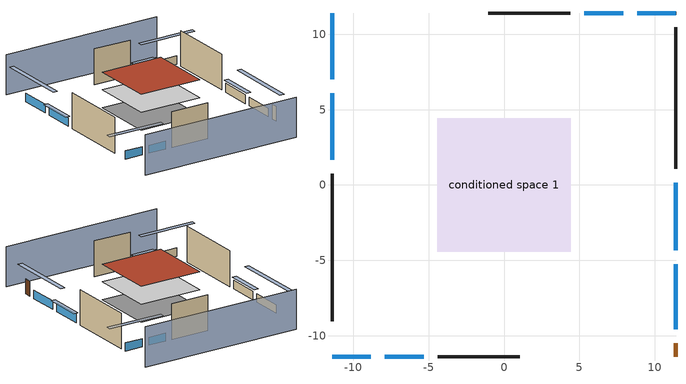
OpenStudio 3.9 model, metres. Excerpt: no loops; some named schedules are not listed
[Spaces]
conditioned space 1
 floor outside (Floor1 construction): -4.44,-4.44 -4.44,4.44 4.44,4.44 4.44,-4.44 z0.61
 floor adiabatic (AdiabaticFloorConstruction): -4.44,-4.44 -4.44,4.44 4.44,4.44 4.44,-4.44 z3.05
 wall outside (Wall1 construction): -11.41,0.75 -11.41,-9.02 z0.61:5.49
 wall outside (Wall2 construction): 4.39,11.41 -1.03,11.41 z0.61:5.49
 wall outside (Wall3 construction): 11.41,1.09 11.41,10.48 z0.61:5.49
 wall outside (Wall4 construction): -4.39,-11.41 1.03,-11.41 z0.61:5.49
 wall outside (AdiabaticWallConstruction): -11.41,11.41 -11.41,7.01 / -11.41,6.08 -11.41,1.68 z0.61:1.8; 11.41,11.41 8.83,11.41 / 7.9,11.41 5.32,11.41 / -11.41,-11.41 -8.83,-11.41 / -7.9,-11.41 -5.32,-11.41 z0.61:1.74; 11.41,-9.57 11.41,-5.26 z0.61:1.77; 11.41,-4.33 11.41,0.16 z0.61:1.83
 wall outside (AdiabaticWallConstruction 1): 11.41,-11.41 11.41,-10.49 z0.61:2.64
 window (WindowConstruction): -11.41,11.41 -11.41,7.01 z0.61:1.8
 window (WindowConstruction 1): -11.41,6.08 -11.41,1.68 z0.61:1.8
 window (WindowConstruction 2): 11.41,11.41 8.83,11.41 z0.61:1.74
 window (WindowConstruction 3): 7.9,11.41 5.32,11.41 z0.61:1.74
 window (WindowConstruction 4): 11.41,-9.56 11.41,-5.26 z0.61:1.77
 window (WindowConstruction 5): 11.41,-4.33 11.41,0.16 z0.61:1.83
 window (WindowConstruction 6): -11.41,-11.41 -8.83,-11.41 z0.61:1.74
 window (WindowConstruction 7): -7.9,-11.41 -5.32,-11.41 z0.61:1.74
 door (Door): 11.41,-11.41 11.41,-10.49 z0.61:2.64
 ceiling adiabatic (AdiabaticFloorConstruction): 4.44,-4.44 4.44,4.44 -4.44,4.44 -4.44,-4.44 z3.05
 roof outside (Roof1 construction): -4.44,4.44 -4.44,-4.44 4.44,-4.44 4.44,4.44 z5.49
shading: -11.41,-15.98 11.41,-15.98 / 11.41,15.98 -11.41,15.98 z0:5.49; -11.41,4.26 -11.41,14.15 -12.02,14.15 -12.02,4.26 z4.54; -11.41,1.37 -11.41,6.38 -12.02,6.38 -12.02,1.37 z2.1; 6.09,11.41 14.15,11.41 14.15,12.02 6.09,12.02 z4.48; 5.02,11.41 8.2,11.41 8.2,12.02 5.02,12.02 z2.04; 11.41,-2.51 11.41,-12.31 12.02,-12.31 12.02,-2.51 z4.51; 11.41,0.46 11.41,-4.63 12.02,-4.63 12.02,0.46 z2.13; -6.09,-11.41 -14.15,-11.41 -14.15,-12.02 -6.09,-12.02 z4.48; -5.02,-11.41 -8.2,-11.41 -8.2,-12.02 -5.02,-12.02 z2.04
[Site]
Portland Intl Arpt_OR: Latitude {deg}=45.59; Longitude {deg}=-122.6; Time Zone {hr}=-8; Elevation {m}=33; Terrain=Suburbs; Keep Site Location Information=Yes
[Site:GroundTemperature:Shallow]
10.2558, 8.96328, 8.85977, 9.47314, 11.9355, 14.3863, 16.5111, 17.8571, 17.9714, 16.8767, 14.8061, 12.4304
[Site:WaterMainsTemperature]
Calculation Method=Schedule; Temperature Schedule=mains temperature schedule
[Building]
Building 1
[Material] Roughness=Rough
Name | Thickness {m} | Conductivity {W/m-K} | Density {kg/m3} | Specific Heat {J/kg-K} | Thermal Absorptance | Solar Absorptance | Visible Absorptance
slate or tile shingles | 0.01905 | 0.840978 | 1899.972 | 799.717 | 0.9 | 0.75 | 0.75
roof rigid ins | 0.103632 | 0.029427 | 32.04 | 1214.23 | 0.9 | 0.7 | 0.7
osb sheathing 0.75 in. | 0.01905 | 0.115458 | 512.64 | 1214.23 | 0.9 | 0.7 | 0.7
roof stud and cavity | 0.2032 | 0.0470591 | 78.34581 | 1123.46 | 0.9 | 0.7 | 0.7
gypsum board | 0.0127 | 0.160291 | 801 | 837.4 | 0.9 | 0.6 | 0.6
wood siding | 0.0254 | 0.102417 | 544.68 | 1172.36 | 0.9 | 0.85 | 0.85
osb sheathing 0.5 in. | 0.0127 | 0.115458 | 512.64 | 1214.23 | 0.9 | 0.7 | 0.7
wall stud and cavity | 0.1397 | 0.0951301 | 139.0536 | 1170.24 | 0.9 | 0.7 | 0.7
floor stud and cavity | 0.1397 | 0.0893242 | 92.3553 | 1139.71 | 0.9 | 0.7 | 0.7
floor rigid ins | 0.051816 | 0.029427 | 32.04 | 1214.23 | 0.9 | 0.7 | 0.7
floor covering | 0.0127 | 0.0433444 | 54.468 | 1339.84 | 0.9 | 0.6 | 0.6
wood siding 1; wood siding 2 | 0.0254 | 0.102417 | 544.68 | 1172.36
wall rigid ins; floor rigid ins 1 | 0.512978 | 0.029427 | 32.04 | 1214.23 | 0.9 | 0.7 | 0.7
wall stud and cavity 1 | 0.0889 | 0.380278 | 52.3479 | 1209.89 | 0.9 | 0.7 | 0.7
door material | 0.04445 | 0.0612267 | 512.64 | 1214.23 | 0.9 | 0.7 | 0.7
floor stud and cavity 1 | 0.1397 | 1.75129 | 37.0049 | 1207.88 | 0.9 | 0.7 | 0.7
wall stud and cavity 2 | 0.0889 | 0.391764 | 83.0341 | 1211.67 | 0.9 | 0.7 | 0.7
furniture material conditioned space 1 | 0.1524 | 0.115458 | 640.8 | 1214.23 | 0.9 | 0.6 | 0.6
[Construction]
Roof1 construction: slate or tile shingles, roof rigid ins, osb sheathing 0.75 in., roof stud and cavity, gypsum board
Wall1 construction; Wall2 construction; Wall3 construction; Wall4 construction: wood siding, osb sheathing 0.5 in., wall stud and cavity, gypsum board
Floor1 construction: floor stud and cavity, floor rigid ins, osb sheathing 0.75 in., floor covering
WindowConstruction; WindowConstruction 1; WindowConstruction 2; WindowConstruction 3; WindowConstruction 4; WindowConstruction 5; WindowConstruction 6; WindowConstruction 7: WindowMaterial
AdiabaticWallConstruction: wood siding 1, wall rigid ins, wall stud and cavity 1, gypsum board
Door: door material
AdiabaticWallConstruction 1: wood siding 2, wall rigid ins, wall stud and cavity 1, gypsum board
AdiabaticFloorConstruction: floor stud and cavity 1, floor rigid ins 1, osb sheathing 0.75 in., floor covering
PartitionWallConstruction: gypsum board, wall stud and cavity 2, gypsum board
furniture construction conditioned space 1: furniture material conditioned space 1
[WindowMaterial:SimpleGlazingSystem]
WindowMaterial: U-Factor {W/m2-K}=4.76952; Solar Heat Gain Coefficient=0.63
[ThermalZone]
conditioned space: Multiplier=1; Volume {m3}=384.656; Thermostat=conditioned space temperature setpoint; Use Ideal Air Loads=No
[Space]
conditioned space 1: Thermal Zone=conditioned space; Volume {m3}=384.656
[ThermostatSetpoint:DualSetpoint]
conditioned space temperature setpoint: Heating Setpoint Temperature Schedule=heating setpoint; Cooling Setpoint Temperature Schedule=cooling setpoint; Temperature Difference Between Cutout And Setpoint {deltaC}=0
[SurfaceProperty:IncidentSolarMultiplier] Incident Solar Multiplier=1; Incident Solar Multiplier Schedule=trans schedule winter=0.85 summer=0.7
Window1; Window2; Window3; Window4; Window5; Window6; Window7; Window8
[InternalMass:Definition] Design Level Calculation Method=SurfaceArea
Name | Construction | Surface Area {m2}
partition wall mass | PartitionWallConstruction | 157.749
furniture mass conditioned space 1 | furniture construction conditioned space 1 | 63.09974
[InternalMass] Space or SpaceType=conditioned space 1; Multiplier=1
Name | Internal Mass Definition
partition wall mass | partition wall mass
furniture mass conditioned space 1 | furniture mass conditioned space 1
[Fan:SystemModel]
central ac and furnace supply fan: Availability Schedule=Always On Discrete; Design Maximum Air Flow Rate {m3/s}=0.400683; Speed Control Method=Discrete; Electric Power Minimum Flow Rate Fraction=0.2; Design Pressure Rise {Pa}=500; Motor Efficiency=1; Motor In Air Stream Fraction=1; Design Electric Power Consumption {W}=autosize; Design Power Sizing Method=PowerPerFlow; Electric Power Per Unit Flow Rate {W/(m3/s)}=1059.44; Electric Power Per Unit Flow Rate Per Unit Pressure {W-s/m3-Pa}=1.66667; Fan Total Efficiency=0.7; Motor Loss Radiative Fraction=0; Speed Flow Fraction 1=0.69847; Speed Electric Power Fraction 1=0.34075; Speed Flow Fraction 2=1; Speed Electric Power Fraction 2=1
[EnergyManagementSystem:Sensor]
Name | Output Variable or Output Meter Index Key | Output Variable or Output Meter
central_ac_and_furnace_supply_fan_s; central_ac_and_furnace_supply_fan_s_1 | central ac and furnace supply fan | Fan Electricity Energy
water_heater_T_set | water heater setpoint | Schedule Value
out_pb_s |  | Site Outdoor Air Barometric Pressure
out_wt_s |  | Site Outdoor Air Humidity Ratio
site_vw_s |  | Site Wind Speed
cool_season | cooling season schedule | Schedule Value
central_ac_and_furnace_airloop_Fan_RTF_s | central ac and furnace supply fan | Fan Runtime Fraction Speed 1
central_ac_and_furnace_airloop_Fan_RTF_s_1 | central ac and furnace supply fan | Fan Runtime Fraction Speed 2
natural_vent_s | natural vent schedule | Schedule Value
htg_sp_s; htg_sp_s_1 | heating setpoint | Schedule Value
clg_sp_s; clg_sp_s_1 | cooling setpoint | Schedule Value
htg_load_cond |  | Heating:EnergyTransfer:Zone:CONDITIONED SPACE
clg_load_cond |  | Cooling:EnergyTransfer:Zone:CONDITIONED SPACE
s_conv | Floor1 | Surface Inside Face Convection Heat Gain Energy
s_ig | Floor1 | Surface Inside Face Internal Gains Radiation Heat Gain Energy
s_sol | Floor1 | Surface Inside Face Solar Radiation Heat Gain Energy
s_lgt | Floor1 | Surface Inside Face Lights Radiation Heat Gain Energy
s_surf | Floor1 | Surface Inside Face Net Surface Thermal Radiation Heat Gain Energy
s_conv_1 | inferred conditioned ceiling | Surface Inside Face Convection Heat Gain Energy
s_ig_1 | inferred conditioned ceiling | Surface Inside Face Internal Gains Radiation Heat Gain Energy
s_sol_1 | inferred conditioned ceiling | Surface Inside Face Solar Radiation Heat Gain Energy
s_lgt_1 | inferred conditioned ceiling | Surface Inside Face Lights Radiation Heat Gain Energy
s_surf_1 | inferred conditioned ceiling | Surface Inside Face Net Surface Thermal Radiation Heat Gain Energy
s_conv_2 | inferred conditioned floor | Surface Inside Face Convection Heat Gain Energy
s_ig_2 | inferred conditioned floor | Surface Inside Face Internal Gains Radiation Heat Gain Energy
s_sol_2 | inferred conditioned floor | Surface Inside Face Solar Radiation Heat Gain Energy
s_lgt_2 | inferred conditioned floor | Surface Inside Face Lights Radiation Heat Gain Energy
s_surf_2 | inferred conditioned floor | Surface Inside Face Net Surface Thermal Radiation Heat Gain Energy
s_conv_3 | Roof1 | Surface Inside Face Convection Heat Gain Energy
s_ig_3 | Roof1 | Surface Inside Face Internal Gains Radiation Heat Gain Energy
s_sol_3 | Roof1 | Surface Inside Face Solar Radiation Heat Gain Energy
s_lgt_3 | Roof1 | Surface Inside Face Lights Radiation Heat Gain Energy
s_surf_3 | Roof1 | Surface Inside Face Net Surface Thermal Radiation Heat Gain Energy
ss_sol | Door1 | Surface Inside Face Solar Radiation Heat Gain Energy
ss_lgt | Door1 | Surface Inside Face Lights Radiation Heat Gain Energy
ss_conv | Door1 | Surface Inside Face Convection Heat Gain Energy
ss_ig | Door1 | Surface Inside Face Internal Gains Radiation Heat Gain Energy
ss_surf | Door1 | Surface Inside Face Net Surface Thermal Radiation Heat Gain Energy
ss_conv_1 | Window1 | Surface Inside Face Convection Heat Gain Energy
ss_ig_1 | Window1 | Surface Inside Face Internal Gains Radiation Heat Gain Energy
ss_surf_1 | Window1 | Surface Inside Face Net Surface Thermal Radiation Heat Gain Energy
ss_trans_in | Window1 | Surface Window Transmitted Solar Radiation Rate
ss_back_out | Window1 | Surface Window Shortwave from Zone Back Out Window Heat Transfer Rate
ss_trans_out | Window1 | Surface Inside Face Initial Transmitted Diffuse Transmitted Out Window Solar Radiation Rate
ss_conv_2 | Window2 | Surface Inside Face Convection Heat Gain Energy
ss_ig_2 | Window2 | Surface Inside Face Internal Gains Radiation Heat Gain Energy
ss_surf_2 | Window2 | Surface Inside Face Net Surface Thermal Radiation Heat Gain Energy
ss_trans_in_1 | Window2 | Surface Window Transmitted Solar Radiation Rate
ss_back_out_1 | Window2 | Surface Window Shortwave from Zone Back Out Window Heat Transfer Rate
ss_trans_out_1 | Window2 | Surface Inside Face Initial Transmitted Diffuse Transmitted Out Window Solar Radiation Rate
ss_conv_3 | Window3 | Surface Inside Face Convection Heat Gain Energy
ss_ig_3 | Window3 | Surface Inside Face Internal Gains Radiation Heat Gain Energy
ss_surf_3 | Window3 | Surface Inside Face Net Surface Thermal Radiation Heat Gain Energy
ss_trans_in_2 | Window3 | Surface Window Transmitted Solar Radiation Rate
ss_back_out_2 | Window3 | Surface Window Shortwave from Zone Back Out Window Heat Transfer Rate
ss_trans_out_2 | Window3 | Surface Inside Face Initial Transmitted Diffuse Transmitted Out Window Solar Radiation Rate
ss_conv_4 | Window4 | Surface Inside Face Convection Heat Gain Energy
ss_ig_4 | Window4 | Surface Inside Face Internal Gains Radiation Heat Gain Energy
ss_surf_4 | Window4 | Surface Inside Face Net Surface Thermal Radiation Heat Gain Energy
ss_trans_in_3 | Window4 | Surface Window Transmitted Solar Radiation Rate
ss_back_out_3 | Window4 | Surface Window Shortwave from Zone Back Out Window Heat Transfer Rate
ss_trans_out_3 | Window4 | Surface Inside Face Initial Transmitted Diffuse Transmitted Out Window Solar Radiation Rate
ss_conv_5 | Window5 | Surface Inside Face Convection Heat Gain Energy
ss_ig_5 | Window5 | Surface Inside Face Internal Gains Radiation Heat Gain Energy
ss_surf_5 | Window5 | Surface Inside Face Net Surface Thermal Radiation Heat Gain Energy
ss_trans_in_4 | Window5 | Surface Window Transmitted Solar Radiation Rate
ss_back_out_4 | Window5 | Surface Window Shortwave from Zone Back Out Window Heat Transfer Rate
ss_trans_out_4 | Window5 | Surface Inside Face Initial Transmitted Diffuse Transmitted Out Window Solar Radiation Rate
ss_conv_6 | Window6 | Surface Inside Face Convection Heat Gain Energy
ss_ig_6 | Window6 | Surface Inside Face Internal Gains Radiation Heat Gain Energy
ss_surf_6 | Window6 | Surface Inside Face Net Surface Thermal Radiation Heat Gain Energy
ss_trans_in_5 | Window6 | Surface Window Transmitted Solar Radiation Rate
ss_back_out_5 | Window6 | Surface Window Shortwave from Zone Back Out Window Heat Transfer Rate
ss_trans_out_5 | Window6 | Surface Inside Face Initial Transmitted Diffuse Transmitted Out Window Solar Radiation Rate
ss_conv_7 | Window7 | Surface Inside Face Convection Heat Gain Energy
ss_ig_7 | Window7 | Surface Inside Face Internal Gains Radiation Heat Gain Energy
ss_surf_7 | Window7 | Surface Inside Face Net Surface Thermal Radiation Heat Gain Energy
ss_trans_in_6 | Window7 | Surface Window Transmitted Solar Radiation Rate
ss_back_out_6 | Window7 | Surface Window Shortwave from Zone Back Out Window Heat Transfer Rate
ss_trans_out_6 | Window7 | Surface Inside Face Initial Transmitted Diffuse Transmitted Out Window Solar Radiation Rate
ss_conv_8 | Window8 | Surface Inside Face Convection Heat Gain Energy
ss_ig_8 | Window8 | Surface Inside Face Internal Gains Radiation Heat Gain Energy
ss_surf_8 | Window8 | Surface Inside Face Net Surface Thermal Radiation Heat Gain Energy
ss_trans_in_7 | Window8 | Surface Window Transmitted Solar Radiation Rate
ss_back_out_7 | Window8 | Surface Window Shortwave from Zone Back Out Window Heat Transfer Rate
ss_trans_out_7 | Window8 | Surface Inside Face Initial Transmitted Diffuse Transmitted Out Window Solar Radiation Rate
s_conv_4 | Wall1 | Surface Inside Face Convection Heat Gain Energy
s_ig_4 | Wall1 | Surface Inside Face Internal Gains Radiation Heat Gain Energy
s_sol_4 | Wall1 | Surface Inside Face Solar Radiation Heat Gain Energy
s_lgt_4 | Wall1 | Surface Inside Face Lights Radiation Heat Gain Energy
s_surf_4 | Wall1 | Surface Inside Face Net Surface Thermal Radiation Heat Gain Energy
s_conv_5 | Wall2 | Surface Inside Face Convection Heat Gain Energy
s_ig_5 | Wall2 | Surface Inside Face Internal Gains Radiation Heat Gain Energy
s_sol_5 | Wall2 | Surface Inside Face Solar Radiation Heat Gain Energy
s_lgt_5 | Wall2 | Surface Inside Face Lights Radiation Heat Gain Energy
s_surf_5 | Wall2 | Surface Inside Face Net Surface Thermal Radiation Heat Gain Energy
s_conv_6 | Wall3 | Surface Inside Face Convection Heat Gain Energy
s_ig_6 | Wall3 | Surface Inside Face Internal Gains Radiation Heat Gain Energy
s_sol_6 | Wall3 | Surface Inside Face Solar Radiation Heat Gain Energy
s_lgt_6 | Wall3 | Surface Inside Face Lights Radiation Heat Gain Energy
s_surf_6 | Wall3 | Surface Inside Face Net Surface Thermal Radiation Heat Gain Energy
s_conv_7 | Wall4 | Surface Inside Face Convection Heat Gain Energy
s_ig_7 | Wall4 | Surface Inside Face Internal Gains Radiation Heat Gain Energy
s_sol_7 | Wall4 | Surface Inside Face Solar Radiation Heat Gain Energy
s_lgt_7 | Wall4 | Surface Inside Face Lights Radiation Heat Gain Energy
s_surf_7 | Wall4 | Surface Inside Face Net Surface Thermal Radiation Heat Gain Energy
im_conv | furniture mass conditioned space 1 | Surface Inside Face Convection Heat Gain Energy
im_ig | furniture mass conditioned space 1 | Surface Inside Face Internal Gains Radiation Heat Gain Energy
im_sol | furniture mass conditioned space 1 | Surface Inside Face Solar Radiation Heat Gain Energy
im_lgt | furniture mass conditioned space 1 | Surface Inside Face Lights Radiation Heat Gain Energy
im_surf | furniture mass conditioned space 1 | Surface Inside Face Net Surface Thermal Radiation Heat Gain Energy
im_conv_1 | partition wall mass | Surface Inside Face Convection Heat Gain Energy
im_ig_1 | partition wall mass | Surface Inside Face Internal Gains Radiation Heat Gain Energy
im_sol_1 | partition wall mass | Surface Inside Face Solar Radiation Heat Gain Energy
im_lgt_1 | partition wall mass | Surface Inside Face Lights Radiation Heat Gain Energy
im_surf_1 | partition wall mass | Surface Inside Face Net Surface Thermal Radiation Heat Gain Energy
airflow_gain | infil flow | Infiltration Sensible Heat Gain Energy
airflow_loss | infil flow | Infiltration Sensible Heat Loss Energy
airflow_gain_1 | natural vent flow | Infiltration Sensible Heat Gain Energy
airflow_loss_1 | natural vent flow | Infiltration Sensible Heat Loss Energy
airflow_gain_2 | whole house fan flow | Infiltration Sensible Heat Gain Energy
airflow_loss_2 | whole house fan flow | Infiltration Sensible Heat Loss Energy
mv_conv | mech vent house fan | Electric Equipment Convective Heating Energy
mv_rad | mech vent house fan | Electric Equipment Radiant Heating Energy
mv_conv_1 | mech vent house fan cfis | Electric Equipment Convective Heating Energy
mv_rad_1 | mech vent house fan cfis | Electric Equipment Radiant Heating Energy
mv_conv_2 | mech vent house fan latent load | Other Equipment Convective Heating Energy
mv_rad_2 | mech vent house fan latent load | Other Equipment Radiant Heating Energy
mv_conv_3 | mech vent house fan sensible load | Other Equipment Convective Heating Energy
mv_rad_3 | mech vent house fan sensible load | Other Equipment Radiant Heating Energy
ig_ee_conv | clothes dryer | Electric Equipment Convective Heating Energy
ig_ee_rad | clothes dryer | Electric Equipment Radiant Heating Energy
ig_ee_conv_1 | clothes washer | Electric Equipment Convective Heating Energy
ig_ee_rad_1 | clothes washer | Electric Equipment Radiant Heating Energy
ig_ee_conv_2 | cooking range | Electric Equipment Convective Heating Energy
ig_ee_rad_2 | cooking range | Electric Equipment Radiant Heating Energy
ig_ee_conv_3 | dishwasher | Electric Equipment Convective Heating Energy
ig_ee_rad_3 | dishwasher | Electric Equipment Radiant Heating Energy
ig_ee_conv_4 | fridge | Electric Equipment Convective Heating Energy
ig_ee_rad_4 | fridge | Electric Equipment Radiant Heating Energy
ig_ee_conv_5 | fridge 1 | Electric Equipment Convective Heating Energy
ig_ee_rad_5 | fridge 1 | Electric Equipment Radiant Heating Energy
ig_ee_conv_6 | whole house fan | Electric Equipment Convective Heating Energy
ig_ee_rad_6 | whole house fan | Electric Equipment Radiant Heating Energy
ig_oe_conv | clothes dryer 1 | Other Equipment Convective Heating Energy
ig_oe_rad | clothes dryer 1 | Other Equipment Radiant Heating Energy
ig_oe_conv_1 | cooking range 1 | Other Equipment Convective Heating Energy
ig_oe_rad_1 | cooking range 1 | Other Equipment Radiant Heating Energy
ig_oe_conv_2 | general water use latent | Other Equipment Convective Heating Energy
ig_oe_rad_2 | general water use latent | Other Equipment Radiant Heating Energy
ig_oe_conv_3 | general water use sensible | Other Equipment Convective Heating Energy
ig_oe_rad_3 | general water use sensible | Other Equipment Radiant Heating Energy
ig_oe_conv_4 | water heater energy adjustment1 | Other Equipment Convective Heating Energy
ig_oe_rad_4 | water heater energy adjustment1 | Other Equipment Radiant Heating Energy
ig_oe_conv_5 | water heater lat | Other Equipment Convective Heating Energy
ig_oe_rad_5 | water heater lat | Other Equipment Radiant Heating Energy
ig_oe_conv_6 | water heater sens | Other Equipment Convective Heating Energy
ig_oe_rad_6 | water heater sens | Other Equipment Radiant Heating Energy
[EnergyManagementSystem:Program]
central_ac_and_furnace_supply_fan_disaggregate_program: Set central_ac_and_furnace_supply_fan_clg = 0; If central_ac_and_furnace_clg_coil_s > 0; Set central_ac_and_furnace_supply_fan_clg = central_ac_and_furnace_supply_fan_s; EndIf
central_ac_and_furnace_supply_fan_disaggregate_program_1: Set central_ac_and_furnace_supply_fan_primary_htg = 0; If central_ac_and_furnace_htg_coil_s > 0; Set central_ac_and_furnace_supply_fan_primary_htg = central_ac_and_furnace_supply_fan_s_1; EndIf
water_heater_InletAir: Set water_heater_Tamb_act = water_heater_amb_temp; Set water_heater_RHamb_act = 0; Set water_heater_RHamb_act = water_heater_RHamb_act + (water_heater_amb_rh / 100) / 1; Set water_heater_sens_act = (0 - water_heater_sens_cool - (water_heater_tl + water_heater_fan_pwr)) / 1; Set water_heater_lat_act = (0 - water_heater_lat_cool) / 1
water_heater_Control: Set water_heater_HPWHSchedOverride = water_heater_T_set; If (water_heater_amb_temp<5.56) || (water_heater_amb_temp>48.89); Set water_heater_UESchedOverride = water_heater_T_set; Set water_heater_LESchedOverride = water_heater_T_set; Else; Set water_heater_UESchedOverride = water_heater_T_set - 9.0; Set water_heater_LESchedOverride = 0; EndIf
water_heater_hpwh_EC_adj: If WarmupFlag == 0; Set dhw_e_cons = water_heater_tank_energy + water_heater_tank_on_cycle_parasitic + water_heater_tank_off_cycle_parasitic + water_heater_coil_energy + water_heater_fan_energy; Set water_heater_hpwh_ec_adj_act = 0.0 * dhw_e_cons / 1; EndIf
fridge_schedule_program: Set Tin = fridge_tin_s*(9.0/5.0)+32.0; Set fridge_schedule_act = 0; If (Hour == 0); Set fridge_schedule_act = (-0.487+0.019*Tin); ElseIf (Hour == 1); Set fridge_schedule_act = (-0.34+0.016*Tin); ElseIf (Hour == 2); Set fridge_schedule_act = (-0.37+0.017*Tin); ElseIf (Hour == 3); Set fridge_schedule_act = (-0.361+0.016*Tin); ElseIf (Hour == 4); Set fridge_schedule_act = (-0.515+0.018*Tin); ElseIf (Hour == 5); Set fridge_schedule_act = (-0.684+0.021*Tin); ElseIf (Hour == 6); Set fridge_schedule_act = (-0.471+0.019*Tin); ElseIf (Hour == 7); Set fridge_schedule_act = (-0.159+0.015*Tin); ElseIf (Hour == 8); Set fridge_schedule_act = (-0.079+0.015*Tin); ElseIf (Hour == 9); Set fridge_schedule_act = (-0.417+0.019*Tin); ElseIf (Hour == 10); Set fridge_schedule_act = (-0.411+0.018*Tin); ElseIf (Hour == 11); Set fridge_schedule_act = (-0.386+0.018*Tin); ElseIf (Hour == 12); Set fridge_schedule_act = (-0.24+0.016*Tin); ElseIf (Hour == 13); Set fridge_schedule_act = (-0.314+0.017*Tin); ElseIf (Hour == 14); Set fridge_schedule_act = (-0.16+0.015*Tin); ElseIf (Hour == 15); Set fridge_schedule_act = (-0.121+0.015*Tin); ElseIf (Hour == 16); Set fridge_schedule_act = (-0.469+0.02*Tin); ElseIf (Hour == 17); Set fridge_schedule_act = (-0.412+0.02*Tin); ElseIf (Hour == 18); Set fridge_schedule_act = (-0.091+0.017*Tin); ElseIf (Hour == 19); Set fridge_schedule_act = (0.077+0.014*Tin); ElseIf (Hour == 20); Set fridge_schedule_act = (-0.118+0.016*Tin); ElseIf (Hour == 21); Set fridge_schedule_act = (-0.247+0.017*Tin); ElseIf (Hour == 22); Set fridge_schedule_act = (-0.445+0.019*Tin); ElseIf (Hour == 23); Set fridge_schedule_act = (-0.544+0.02*Tin); EndIf
fridge_schedule_1_program: Set Tin = fridge_tin_s_1*(9.0/5.0)+32.0; Set fridge_schedule_1_act = 0; If (Hour == 0); Set fridge_schedule_1_act = (-0.487+0.019*Tin); ElseIf (Hour == 1); Set fridge_schedule_1_act = (-0.34+0.016*Tin); ElseIf (Hour == 2); Set fridge_schedule_1_act = (-0.37+0.017*Tin); ElseIf (Hour == 3); Set fridge_schedule_1_act = (-0.361+0.016*Tin); ElseIf (Hour == 4); Set fridge_schedule_1_act = (-0.515+0.018*Tin); ElseIf (Hour == 5); Set fridge_schedule_1_act = (-0.684+0.021*Tin); ElseIf (Hour == 6); Set fridge_schedule_1_act = (-0.471+0.019*Tin); ElseIf (Hour == 7); Set fridge_schedule_1_act = (-0.159+0.015*Tin); ElseIf (Hour == 8); Set fridge_schedule_1_act = (-0.079+0.015*Tin); ElseIf (Hour == 9); Set fridge_schedule_1_act = (-0.417+0.019*Tin); ElseIf (Hour == 10); Set fridge_schedule_1_act = (-0.411+0.018*Tin); ElseIf (Hour == 11); Set fridge_schedule_1_act = (-0.386+0.018*Tin); ElseIf (Hour == 12); Set fridge_schedule_1_act = (-0.24+0.016*Tin); ElseIf (Hour == 13); Set fridge_schedule_1_act = (-0.314+0.017*Tin); ElseIf (Hour == 14); Set fridge_schedule_1_act = (-0.16+0.015*Tin); ElseIf (Hour == 15); Set fridge_schedule_1_act = (-0.121+0.015*Tin); ElseIf (Hour == 16); Set fridge_schedule_1_act = (-0.469+0.02*Tin); ElseIf (Hour == 17); Set fridge_schedule_1_act = (-0.412+0.02*Tin); ElseIf (Hour == 18); Set fridge_schedule_1_act = (-0.091+0.017*Tin); ElseIf (Hour == 19); Set fridge_schedule_1_act = (-0.077+0.014*Tin); ElseIf (Hour == 20); Set fridge_schedule_1_act = (-0.118+0.016*Tin); ElseIf (Hour == 21); Set fridge_schedule_1_act = (-0.247+0.017*Tin); ElseIf (Hour == 22); Set fridge_schedule_1_act = (-0.445+0.019*Tin); ElseIf (Hour == 23); Set fridge_schedule_1_act = (-0.544+0.02*Tin); EndIf
natural_vent_program: Set Tin = tin_s; Set Tout = tout_s; Set Wout = out_wt_s; Set Pbar = out_pb_s; Set Phiout = (@RhFnTdbWPb Tout Wout Pbar); Set MaxHR = 0.0115; Set Tnvsp = (htg_sp_s + clg_sp_s) / 2; Set NVavail = natural_vent_s; Set ClgSsnAvail = cool_season; Set Qnv = 0; Set Qwhf = 0; Set whole_house_fan_act = 0; If ((Wout < MaxHR) && (Tin > Tout) && (Tin > Tnvsp) && (ClgSsnAvail > 0)); Set WHF_Flow = 0; Set Adj = (Tin-Tnvsp)/(Tin-Tout); Set Adj = (@Min Adj 1); Set Adj = (@Max Adj 0); If (WHF_Flow > 0); Set Qwhf = WHF_Flow*Adj; Set WHF_W = 0; Set whole_house_fan_act = WHF_W*Adj; ElseIf (NVavail > 0); Set NVArea = 0; Set Cs = 0.00017937135914540493; Set Cw = 9.237329498666685e-05; Set Tdiff = Tin-Tout; Set dT = (@Abs Tdiff); Set Vwind = site_vw_s; Set SGNV = NVArea*Adj*((((Cs*dT)+(Cw*(Vwind^2)))^0.5)/1000); Set MaxNV = 2.1369780228096005; Set Qnv = (@Min SGNV MaxNV); EndIf; EndIf; Set natural_vent_flow_act = Qnv; Set whole_house_fan_flow_act = Qwhf; Set natural_vent_program_Qnv = Qnv; Set natural_vent_program_Qwhf = Qwhf
infil_program: Set p_m = 0.14; Set p_s = 0.22; Set s_m = 270; Set s_s = 370; Set z_m = 9.99744; Set z_s = 5.486400000000001; Set f_t = (((s_m/z_m)^p_m)*((z_s/s_s)^p_s)); Set Tdiff = tin_s-tout_s; Set dT = @Abs Tdiff; Set c = 0.1247; Set Cs = 0.0949; Set Cw = 0.1495; Set n = 0.65; Set sft = (f_t*0.7000000000000001); Set temp1 = ((c*Cw)*((sft*site_vw_s)^(2*n)))^2; Set Qinf = (((c*Cs*(dT^n))^2)+temp1)^0.5; Set Qinf = (@Max Qinf 0); Set mech_vent_house_fan_sensible_load_act = 0.0; Set mech_vent_house_fan_latent_load_act = 0.0; Set OASupInPb = out_pb_s; Set OASupInTemp = tout_s; Set OASupInW = out_wt_s; Set OASupRho = (@RhoAirFnPbTdbW OASupInPb OASupInTemp OASupInW); Set OASupCp = (@CpAirFnW OASupInW); Set OASupInEnth = (@HFnTdbW OASupInTemp OASupInW); Set ZoneTemp = tin_s; Set ZoneW = win_s; Set ZoneCp = (@CpAirFnW ZoneW); Set ZoneAirEnth = (@HFnTdbW ZoneTemp ZoneW); Set mech_vent_house_fan_cfis_act = 0.0; Set QWHV_cfis_sup = 0.0; Set QWHV_cfis_suppl_sup = 0.0; Set QWHV_cfis_suppl_exh = 0.0; Set Qrange = 0; Set Qbath = 0; Set Qdryer = 0; Set QWHV_sup = 0.0; Set QWHV_exh = 0.0; Set Qsupply = QWHV_sup + QWHV_cfis_sup + QWHV_cfis_suppl_sup; Set Qexhaust = Qrange + Qbath + Qdryer + QWHV_exh + QWHV_cfis_suppl_exh; Set Qfan = (@Max Qexhaust Qsupply); Set Qducts = 0; If Qducts < 0; Set Qsupply = Qsupply - Qducts; Else; Set Qexhaust = Qexhaust + Qducts; EndIf; Set Qfan_with_ducts = (@Max Qexhaust Qsupply); Set Qimb = (@Abs (Qsupply - Qexhaust)); If Qinf + Qimb > 0; Set Qtot = Qfan_with_ducts + (Qinf^2) / (Qinf + Qimb); Else; Set Qtot = Qfan_with_ducts; EndIf; Set Qinf_adj = Qtot - Qfan; Set infil_flow_act = Qinf_adj; Set infil_program_Qinf = Qinf_adj; Set infil_program_Qfan = Qfan; Set Qload = Qfan; Set Effectiveness_Sens = 0.0; Set Effectiveness_Lat = 0.0; Set Fan_MFR = Qload * OASupRho; Set ZoneInEnth = OASupInEnth; Set ZoneInTemp = OASupInTemp; Set FanTotalToCond = Fan_MFR * (ZoneInEnth - ZoneAirEnth); Set FanSensToCond = Fan_MFR * ZoneCp * (ZoneInTemp - ZoneTemp); Set FanLatToCond = FanTotalToCond - FanSensToCond; Set mech_vent_house_fan_sensible_load_act = mech_vent_house_fan_sensible_load_act + FanSensToCond; Set mech_vent_house_fan_latent_load_act = mech_vent_house_fan_latent_load_act + FanLatToCond
unmet_hours_program: Set htg_unmet_hours = 0; Set clg_unmet_hours = 0; Set unit_htg_unmet_hours = 0; If ((DayOfYear >= 1) && (DayOfYear <= 365)); Set unit_htg_unmet_hours = unit_htg_unmet_hours + conditioned_space_htg_unmet_s; If unit_htg_unmet_hours > htg_unmet_hours; Set htg_unmet_hours = unit_htg_unmet_hours; EndIf; EndIf; Set unit_clg_unmet_hours = 0; If ((DayOfYear >= 1) && (DayOfYear <= 365)); Set unit_clg_unmet_hours = unit_clg_unmet_hours + conditioned_space_clg_unmet_s; If unit_clg_unmet_hours > clg_unmet_hours; Set clg_unmet_hours = unit_clg_unmet_hours; EndIf; EndIf
total_loads_program: Set loads_htg_tot = 0; Set loads_clg_tot = 0; If htg_load_cond > 0; Set loads_htg_tot = loads_htg_tot + (htg_load_cond - clg_load_cond) * 1.0; EndIf; Set loads_htg_tot = (@Max loads_htg_tot 0); If clg_load_cond > 0; Set loads_clg_tot = loads_clg_tot + (clg_load_cond - htg_load_cond) * 1.0; EndIf; Set loads_clg_tot = (@Max loads_clg_tot 0)
component_loads_program: Set loads_htg_walls = 0; Set loads_htg_rim_joists = 0; Set loads_htg_foundation_walls = 0; Set loads_htg_floors = 0; Set loads_htg_slabs = 0; Set loads_htg_ceilings = 0; Set loads_htg_roofs = 0; Set loads_htg_windows_conduction = 0; Set loads_htg_windows_solar = 0; Set loads_htg_doors = 0; Set loads_htg_skylights_conduction = 0; Set loads_htg_skylights_solar = 0; Set loads_htg_internal_mass = 0; Set loads_htg_intgains = 0; Set loads_htg_lighting = 0; Set loads_htg_infil = 0; Set loads_htg_mechvent = 0; Set loads_htg_natvent = 0; Set loads_htg_whf = 0; Set loads_htg_ducts = 0; Set loads_clg_walls = 0; Set loads_clg_rim_joists = 0; Set loads_clg_foundation_walls = 0; Set loads_clg_floors = 0; Set loads_clg_slabs = 0; Set loads_clg_ceilings = 0; Set loads_clg_roofs = 0; Set loads_clg_windows_conduction = 0; Set loads_clg_windows_solar = 0; Set loads_clg_doors = 0; Set loads_clg_skylights_conduction = 0; Set loads_clg_skylights_solar = 0; Set loads_clg_internal_mass = 0; Set loads_clg_intgains = 0; Set loads_clg_lighting = 0; Set loads_clg_infil = 0; Set loads_clg_mechvent = 0; Set loads_clg_natvent = 0; Set loads_clg_whf = 0; Set loads_clg_ducts = 0; Set hr_walls = 0; Set hr_walls = hr_walls + s_conv_4 + s_ig_4 + s_sol_4 + s_lgt_4 + s_surf_4; Set hr_walls = hr_walls + s_conv_5 + s_ig_5 + s_sol_5 + s_lgt_5 + s_surf_5; Set hr_walls = hr_walls + s_conv_6 + s_ig_6 + s_sol_6 + s_lgt_6 + s_surf_6; Set hr_walls = hr_walls + s_conv_7 + s_ig_7 + s_sol_7 + s_lgt_7 + s_surf_7; Set hr_rim_joists = 0; Set hr_foundation_walls = 0; Set hr_floors = 0; Set hr_floors = hr_floors + s_conv + s_ig + s_sol + s_lgt + s_surf; Set hr_slabs = 0; Set hr_ceilings = 0; Set hr_roofs = 0; Set hr_roofs = hr_roofs + s_conv_3 + s_ig_3 + s_sol_3 + s_lgt_3 + s_surf_3; Set hr_windows_conduction = 0; Set hr_windows_conduction = hr_windows_conduction + ss_conv_1; Set hr_windows_conduction = hr_windows_conduction + ss_ig_1; Set hr_windows_conduction = hr_windows_conduction + ss_surf_1; Set hr_windows_conduction = hr_windows_conduction + ss_conv_2; Set hr_windows_conduction = hr_windows_conduction + ss_ig_2; Set hr_windows_conduction = hr_windows_conduction + ss_surf_2; Set hr_windows_conduction = hr_windows_conduction + ss_conv_3; Set hr_windows_conduction = hr_windows_conduction + ss_ig_3; Set hr_windows_conduction = hr_windows_conduction + ss_surf_3; Set hr_windows_conduction = hr_windows_conduction + ss_conv_4; Set hr_windows_conduction = hr_windows_conduction + ss_ig_4; Set hr_windows_conduction = hr_windows_conduction + ss_surf_4; Set hr_windows_conduction = hr_windows_conduction + ss_conv_5; Set hr_windows_conduction = hr_windows_conduction + ss_ig_5; Set hr_windows_conduction = hr_windows_conduction + ss_surf_5; Set hr_windows_conduction = hr_windows_conduction + ss_conv_6; Set hr_windows_conduction = hr_windows_conduction + ss_ig_6; Set hr_windows_conduction = hr_windows_conduction + ss_surf_6; Set hr_windows_conduction = hr_windows_conduction + ss_conv_7; Set hr_windows_conduction = hr_windows_conduction + ss_ig_7; Set hr_windows_conduction = hr_windows_conduction + ss_surf_7; Set hr_windows_conduction = hr_windows_conduction + ss_conv_8; Set hr_windows_conduction = hr_windows_conduction + ss_ig_8; Set hr_windows_conduction = hr_windows_conduction + ss_surf_8; Set hr_windows_solar = 0; Set hr_windows_solar = hr_windows_solar - ss_trans_in * ZoneTimestep * 3600 + ss_back_out * ZoneTimestep * 3600 + ss_trans_out * ZoneTimestep * 3600; Set hr_windows_solar = hr_windows_solar - ss_trans_in_1 * ZoneTimestep * 3600 + ss_back_out_1 * ZoneTimestep * 3600 + ss_trans_out_1 * ZoneTimestep * 3600; Set hr_windows_solar = hr_windows_solar - ss_trans_in_2 * ZoneTimestep * 3600 + ss_back_out_2 * ZoneTimestep * 3600 + ss_trans_out_2 * ZoneTimestep * 3600; Set hr_windows_solar = hr_windows_solar - ss_trans_in_3 * ZoneTimestep * 3600 + ss_back_out_3 * ZoneTimestep * 3600 + ss_trans_out_3 * ZoneTimestep * 3600; Set hr_windows_solar = hr_windows_solar - ss_trans_in_4 * ZoneTimestep * 3600 + ss_back_out_4 * ZoneTimestep * 3600 + ss_trans_out_4 * ZoneTimestep * 3600; Set hr_windows_solar = hr_windows_solar - ss_trans_in_5 * ZoneTimestep * 3600 + ss_back_out_5 * ZoneTimestep * 3600 + ss_trans_out_5 * ZoneTimestep * 3600; Set hr_windows_solar = hr_windows_solar - ss_trans_in_6 * ZoneTimestep * 3600 + ss_back_out_6 * ZoneTimestep * 3600 + ss_trans_out_6 * ZoneTimestep * 3600; Set hr_windows_solar = hr_windows_solar - ss_trans_in_7 * ZoneTimestep * 3600 + ss_back_out_7 * ZoneTimestep * 3600 + ss_trans_out_7 * ZoneTimestep * 3600; Set hr_doors = 0; Set hr_doors = hr_doors + ss_sol; Set hr_doors = hr_doors + ss_lgt; Set hr_doors = hr_doors + ss_conv; Set hr_doors = hr_doors + ss_ig; Set hr_doors = hr_doors + ss_surf; Set hr_skylights_conduction = 0; Set hr_skylights_solar = 0; Set hr_internal_mass = 0; Set hr_internal_mass = hr_internal_mass + s_conv_1 + s_ig_1 + s_sol_1 + s_lgt_1 + s_surf_1; Set hr_internal_mass = hr_internal_mass + s_conv_2 + s_ig_2 + s_sol_2 + s_lgt_2 + s_surf_2; Set hr_internal_mass = hr_internal_mass + im_conv + im_ig + im_sol + im_lgt + im_surf; Set hr_internal_mass = hr_internal_mass + im_conv_1 + im_ig_1 + im_sol_1 + im_lgt_1 + im_surf_1; Set hr_intgains = 0; Set hr_intgains = hr_intgains - ig_ee_conv - ig_ee_rad - ig_ee_conv_1 - ig_ee_rad_1 - ig_ee_conv_2 - ig_ee_rad_2 - ig_ee_conv_3 - ig_ee_rad_3 - ig_ee_conv_4 - ig_ee_rad_4 - ig_ee_conv_5 - ig_ee_rad_5 - ig_ee_conv_6 - ig_ee_rad_6 - ig_oe_conv - ig_oe_rad - ig_oe_conv_1 - ig_oe_rad_1 - ig_oe_conv_2 - ig_oe_rad_2 - ig_oe_conv_3 - ig_oe_rad_3 - ig_oe_conv_4 - ig_oe_rad_4 - ig_oe_conv_5 - ig_oe_rad_5 - ig_oe_conv_6 - ig_oe_rad_6; Set hr_lighting = 0; Set hr_infil = 0; Set hr_infil = hr_infil - airflow_gain + airflow_loss; Set hr_natvent = 0; Set hr_natvent = hr_natvent - airflow_gain_1 + airflow_loss_1; Set hr_whf = 0; Set hr_whf = hr_whf - airflow_gain_2 + airflow_loss_2; Set hr_mechvent = 0; Set hr_mechvent = hr_mechvent - mv_conv - mv_rad - mv_conv_1 - mv_rad_1 - mv_conv_2 - mv_rad_2 - mv_conv_3 - mv_rad_3; Set hr_ducts = 0; Set htg_mode = 0; Set clg_mode = 0; If (htg_load_cond > 0); Set htg_mode = 1.0; ElseIf (clg_load_cond > 0); Set clg_mode = 1.0; Else; Set htg_season = 0; Set clg_season = 0; If ((DayOfYear >= 1) && (DayOfYear <= 365)); Set clg_season = 1; EndIf; If ((DayOfYear >= 1) && (DayOfYear <= 365)); Set htg_season = 1; EndIf; If ((airflow_gain_1 <> 0) || (airflow_loss_1 <> 0)) && (clg_season == 1); Set clg_mode = 1.0; ElseIf ((airflow_gain_2 <> 0) || (airflow_loss_2 <> 0)) && (clg_season == 1); Set clg_mode = 1.0; Else; Set Tmid_setpoint = (htg_sp_s_1 + clg_sp_s_1) / 2; If (tin_s_1 > Tmid_setpoint) && (clg_season == 1); Set clg_mode = 1.0; ElseIf (tin_s_1 < Tmid_setpoint) && (htg_season == 1); Set htg_mode = 1.0; EndIf; EndIf; EndIf; Set loads_htg_walls = loads_htg_walls + (hr_walls * htg_mode * 1); Set loads_htg_rim_joists = loads_htg_rim_joists + (hr_rim_joists * htg_mode * 1); Set loads_htg_foundation_walls = loads_htg_foundation_walls + (hr_foundation_walls * htg_mode * 1); Set loads_htg_floors = loads_htg_floors + (hr_floors * htg_mode * 1); Set loads_htg_slabs = loads_htg_slabs + (hr_slabs * htg_mode * 1); Set loads_htg_ceilings = loads_htg_ceilings + (hr_ceilings * htg_mode * 1); Set loads_htg_roofs = loads_htg_roofs + (hr_roofs * htg_mode * 1); Set loads_htg_windows_conduction = loads_htg_windows_conduction + (hr_windows_conduction * htg_mode * 1); Set loads_htg_windows_solar = loads_htg_windows_solar + (hr_windows_solar * htg_mode * 1); Set loads_htg_doors = loads_htg_doors + (hr_doors * htg_mode * 1); Set loads_htg_skylights_conduction = loads_htg_skylights_conduction + (hr_skylights_conduction * htg_mode * 1); Set loads_htg_skylights_solar = loads_htg_skylights_solar + (hr_skylights_solar * htg_mode * 1); Set loads_htg_internal_mass = loads_htg_internal_mass + (hr_internal_mass * htg_mode * 1); Set loads_htg_intgains = loads_htg_intgains + (hr_intgains * htg_mode * 1); Set loads_htg_lighting = loads_htg_lighting + (hr_lighting * htg_mode * 1); Set loads_htg_infil = loads_htg_infil + (hr_infil * htg_mode * 1); Set loads_htg_mechvent = loads_htg_mechvent + (hr_mechvent * htg_mode * 1); Set loads_htg_natvent = loads_htg_natvent + (hr_natvent * htg_mode * 1); Set loads_htg_whf = loads_htg_whf + (hr_whf * htg_mode * 1); Set loads_htg_ducts = loads_htg_ducts + (hr_ducts * htg_mode * 1); Set loads_clg_walls = loads_clg_walls + (-hr_walls * clg_mode * 1); Set loads_clg_rim_joists = loads_clg_rim_joists + (-hr_rim_joists * clg_mode * 1); Set loads_clg_foundation_walls = loads_clg_foundation_walls + (-hr_foundation_walls * clg_mode * 1); Set loads_clg_floors = loads_clg_floors + (-hr_floors * clg_mode * 1); Set loads_clg_slabs = loads_clg_slabs + (-hr_slabs * clg_mode * 1); Set loads_clg_ceilings = loads_clg_ceilings + (-hr_ceilings * clg_mode * 1); Set loads_clg_roofs = loads_clg_roofs + (-hr_roofs * clg_mode * 1); Set loads_clg_windows_conduction = loads_clg_windows_conduction + (-hr_windows_conduction * clg_mode * 1); Set loads_clg_windows_solar = loads_clg_windows_solar + (-hr_windows_solar * clg_mode * 1); Set loads_clg_doors = loads_clg_doors + (-hr_doors * clg_mode * 1); Set loads_clg_skylights_conduction = loads_clg_skylights_conduction + (-hr_skylights_conduction * clg_mode * 1); Set loads_clg_skylights_solar = loads_clg_skylights_solar + (-hr_skylights_solar * clg_mode * 1); Set loads_clg_internal_mass = loads_clg_internal_mass + (-hr_internal_mass * clg_mode * 1); Set loads_clg_intgains = loads_clg_intgains + (-hr_intgains * clg_mode * 1); Set loads_clg_lighting = loads_clg_lighting + (-hr_lighting * clg_mode * 1); Set loads_clg_infil = loads_clg_infil + (-hr_infil * clg_mode * 1); Set loads_clg_mechvent = loads_clg_mechvent + (-hr_mechvent * clg_mode * 1); Set loads_clg_natvent = loads_clg_natvent + (-hr_natvent * clg_mode * 1); Set loads_clg_whf = loads_clg_whf + (-hr_whf * clg_mode * 1); Set loads_clg_ducts = loads_clg_ducts + (-hr_ducts * clg_mode * 1)
total_airflows_program: Set total_infil_flow_rate = 0; Set total_mechvent_flow_rate = 0; Set total_natvent_flow_rate = 0; Set total_whf_flow_rate = 0; Set total_infil_flow_rate = total_infil_flow_rate + (infil_program_Qinf * 1); Set total_mechvent_flow_rate = total_mechvent_flow_rate + (infil_program_Qfan * 1); Set total_natvent_flow_rate = total_natvent_flow_rate + (natural_vent_program_Qnv * 1); Set total_whf_flow_rate = total_whf_flow_rate + (natural_vent_program_Qwhf * 1)
[EnergyManagementSystem:Actuator] Zone or Space=conditioned space 1
Name | Actuated Component | Actuated Component Type | Actuated Component Control Type
water_heater_sens_act | water heater sens | OtherEquipment | Power Level
water_heater_lat_act | water heater lat | OtherEquipment | Power Level
water_heater_hpwh_ec_adj_act | water heater energy adjustment1 | OtherEquipment | Power Level
whole_house_fan_act | whole house fan | ElectricEquipment | Electricity Rate
mech_vent_house_fan_cfis_act | mech vent house fan cfis | ElectricEquipment | Electricity Rate
mech_vent_house_fan_sensible_load_act | mech vent house fan sensible load | OtherEquipment | Power Level
mech_vent_house_fan_latent_load_act | mech vent house fan latent load | OtherEquipment | Power Level
[OtherEquipment:Definition] Design Level Calculation Method=EquipmentLevel
Name | Design Level {W} | Fraction Latent | Fraction Radiant | Fraction Lost
water heater sens; mech vent house fan sensible load | 0 | 0 | 0 | 0
water heater lat; general water use latent; mech vent house fan latent load | 0 | 1 | 0 | 0
water heater energy adjustment1 | 0.01 | 0 | 0 | 1
clothes dryer 2; cooking range 2 | 0 | 0 | 0 | 1
general water use sensible | 0 | 0 | 0.6 | 0
[OtherEquipment] Space or SpaceType=conditioned space 1
Name | Other Equipment Definition | Schedule | Fuel Type
water heater sens | water heater sens | Always On Discrete
water heater lat | water heater lat | Always On Discrete
water heater energy adjustment1 | water heater energy adjustment1 | Always On Discrete | Electricity
clothes dryer 1 | clothes dryer 2 | clothes dryer schedule | Electricity
cooking range 1 | cooking range 2 | cooking range schedule | Electricity
general water use sensible | general water use sensible | general water use schedule
general water use latent | general water use latent | general water use schedule
mech vent house fan sensible load | mech vent house fan sensible load | Always On Discrete
mech vent house fan latent load | mech vent house fan latent load | Always On Discrete
[ElectricEquipment:Definition] Design Level Calculation Method=EquipmentLevel; Fraction Latent=0
Name | Design Level {W} | Fraction Radiant | Fraction Lost
clothes washer; clothes dryer; dishwasher; cooking range; whole house fan; mech vent house fan | 0 | 0 | 1
fridge | 46.9578 | 0.6 | 0
fridge 2 | 100.822 | 0.6 | 0
mech vent house fan cfis | 0 | 0 | 0
[ElectricEquipment] Space or SpaceType=conditioned space 1
Name | Electric Equipment Definition | Schedule
clothes washer | clothes washer | clothes washer schedule
clothes dryer | clothes dryer | clothes dryer schedule
dishwasher | dishwasher | dishwasher schedule
fridge | fridge | fridge schedule
fridge 1 | fridge 2 | fridge schedule 1
cooking range | cooking range | cooking range schedule
whole house fan | whole house fan | Always On Discrete
mech vent house fan | mech vent house fan | mech vent house fan schedule
mech vent house fan cfis | mech vent house fan cfis | mech vent house fan cfis schedule
[WaterUse:Equipment:Definition] Peak Flow Rate {m3/s}=0
clothes washer; dishwasher
[SpaceInfiltration:DesignFlowRate] Space or SpaceType=conditioned space 1; Schedule=Always On Discrete; Design Flow Rate Calculation Method=Flow/Space; Design Flow Rate {m3/s}=0
natural vent flow; whole house fan flow; infil flow
[Schedule:Ruleset]
Name | Default Day Schedule
heating setpoint | heating setpoint default day
cooling setpoint | cooling setpoint default day
trans schedule winter=0.85 summer=0.7 | trans schedule winter=0.85 summer=0.7 default day
clothes washer schedule | clothes washer schedule default day
clothes dryer schedule | clothes dryer schedule default day
dishwasher schedule | dishwasher schedule default day
cooking range schedule | cooking range schedule default day
general water use schedule | general water use schedule default day
[Schedule:Day]
heating setpoint default day; cooling setpoint default day; trans schedule winter=0.85 summer=0.7 default day; clothes washer schedule default day; clothes washer schedule day 1; clothes dryer schedule default day; clothes dryer schedule day 1; dishwasher schedule default day; dishwasher schedule day 1; cooking range schedule default day; cooking range schedule day 1; general water use schedule default day; general water use schedule day 1: 24, 0, 0
heating setpoint day: 24, 0, 12.7778
cooling setpoint day: 24, 0, 23.8889
trans schedule winter=0.85 summer=0.7 day; trans schedule winter=0.85 summer=0.7 day 2: 24, 0, 0.85
trans schedule winter=0.85 summer=0.7 day 1: 24, 0, 0.7
clothes washer schedule day: 1, 0, 0.104651, 2, 0, 0.0813953, 4, 0, 0.0465116, 5, 0, 0.0813953, 6, 0, 0.127907, 7, 0, 0.255814, 8, 0, 0.569767, 9, 0, 0.848837, 10, 0, 1, 11, 0, 0.976744, 12, 0, 0.872093, 13, 0, 0.77907, 14, 0, 0.697674, 15, 0, 0.569767, 16, 0, 0.593023, 17, 0, 0.581395, 21, 0, 0.569767, 22, 0, 0.546512, 23, 0, 0.372093, 24, 0, 0.197674
clothes dryer schedule day: 1, 0, 0.123457, 2, 0, 0.0740741, 3, 0, 0.0493827, 4, 0, 0.0246914, 5, 0, 0.0493827, 6, 0, 0.0740741, 7, 0, 0.197531, 8, 0, 0.395062, 9, 0, 0.592593, 10, 0, 0.839506, 11, 0, 0.962963, 12, 0, 1, 13, 0, 0.91358, 14, 0, 0.82716, 15, 0, 0.716049, 16, 0, 0.753086, 17, 0, 0.679012, 18, 0, 0.666667, 20, 0, 0.62963, 21, 0, 0.641975, 22, 0, 0.666667, 23, 0, 0.54321, 24, 0, 0.296296
dishwasher schedule day: 1, 0, 0.135135, 2, 0, 0.0630631, 3, 0, 0.045045, 5, 0, 0.027027, 6, 0, 0.0900901, 7, 0, 0.18018, 8, 0, 0.279279, 9, 0, 0.522523, 10, 0, 0.585586, 11, 0, 0.504505, 12, 0, 0.432432, 13, 0, 0.378378, 14, 0, 0.414414, 15, 0, 0.324324, 17, 0, 0.342342, 18, 0, 0.441441, 19, 0, 0.783784, 20, 0, 1, 21, 0, 0.810811, 22, 0, 0.603604, 23, 0, 0.396396, 24, 0, 0.279279
cooking range schedule day: 5, 0, 0.0597015, 6, 0, 0.11194, 7, 0, 0.171642, 8, 0, 0.291045, 11, 0, 0.343284, 12, 0, 0.402985, 13, 0, 0.462687, 14, 0, 0.343284, 15, 0, 0.291045, 16, 0, 0.402985, 17, 0, 0.567164, 18, 0, 1, 19, 0, 0.850746, 20, 0, 0.432836, 21, 0, 0.291045, 22, 0, 0.231343, 23, 0, 0.171642, 24, 0, 0.11194
general water use schedule day: 1, 0, 0.315068, 3, 0, 0.287671, 4, 0, 0.342466, 5, 0, 0.369863, 6, 0, 0.520548, 7, 0, 0.60274, 8, 0, 0.534247, 10, 0, 0.506849, 11, 0, 0.465753, 14, 0, 0.479452, 15, 0, 0.534247, 16, 0, 0.589041, 17, 0, 0.69863, 18, 0, 0.876712, 19, 0, 0.890411, 20, 0, 0.986301, 21, 0, 1, 22, 0, 0.863014, 23, 0, 0.616438, 24, 0, 0.465753
[Schedule:Rule] Apply Sunday=Yes; Apply Monday=Yes; Apply Tuesday=Yes; Apply Wednesday=Yes; Apply Thursday=Yes; Apply Friday=Yes; Apply Saturday=Yes; Date Specification Type=DateRange; Start Day=1
Name | Schedule Ruleset | Rule Order | Day Schedule | Start Month | End Month | End Day
heating setpoint allday rule | heating setpoint | 0 | heating setpoint day | 1 | 12 | 31
cooling setpoint allday rule | cooling setpoint | 0 | cooling setpoint day | 1 | 12 | 31
trans schedule winter=0.85 summer=0.7 allday rule | trans schedule winter=0.85 summer=0.7 | 2 | trans schedule winter=0.85 summer=0.7 day | 1 | 5 | 31
trans schedule winter=0.85 summer=0.7 allday rule 1 | trans schedule winter=0.85 summer=0.7 | 1 | trans schedule winter=0.85 summer=0.7 day 1 | 6 | 9 | 30
trans schedule winter=0.85 summer=0.7 allday rule 2 | trans schedule winter=0.85 summer=0.7 | 0 | trans schedule winter=0.85 summer=0.7 day 2 | 10 | 12 | 31
clothes washer schedule allday rule | clothes washer schedule | 1 | clothes washer schedule day | 1 | 12 | 31
clothes washer schedule allday rule 1 | clothes washer schedule | 0 | clothes washer schedule day 1 | 1 | 12 | 31
clothes dryer schedule allday rule | clothes dryer schedule | 1 | clothes dryer schedule day | 1 | 12 | 31
clothes dryer schedule allday rule 1 | clothes dryer schedule | 0 | clothes dryer schedule day 1 | 1 | 12 | 31
dishwasher schedule allday rule | dishwasher schedule | 1 | dishwasher schedule day | 1 | 12 | 31
dishwasher schedule allday rule 1 | dishwasher schedule | 0 | dishwasher schedule day 1 | 1 | 12 | 31
cooking range schedule allday rule | cooking range schedule | 1 | cooking range schedule day | 1 | 12 | 31
cooking range schedule allday rule 1 | cooking range schedule | 0 | cooking range schedule day 1 | 1 | 12 | 31
general water use schedule allday rule | general water use schedule | 1 | general water use schedule day | 1 | 12 | 31
general water use schedule allday rule 1 | general water use schedule | 0 | general water use schedule day 1 | 1 | 12 | 31
[Schedule:Constant]
Name | Value
Always On Discrete; mech vent house fan schedule; mech vent house fan cfis schedule | 1
fridge schedule; fridge schedule 1 | 0
[Schedule:FixedInterval]
mains temperature schedule: Interval Length {minutes}=1440; Start Month=1; Start Day=1; Value 1=13.0633; Value 2=13.0189; Value 3=12.975; Value 4=12.9328; Value 5=12.8917; Value 6=12.8517; Value 7=12.8122; Value 8=12.7744; Value 9=12.7378; Value 10=12.7017; Value 11=12.6672; Value 12=12.6339; Value 13=12.6017; Value 14=12.5706; Value 15=12.5411; Value 16=12.5122; Value 17=12.485; Value 18=12.4583; Value 19=12.4333; Value 20=12.41; Value 21=12.3872; Value 22=12.3661; Value 23=12.3456; Value 24=12.3272; Value 25=12.3094; Value 26=12.2933; Value 27=12.2783; Value 28=12.2644; Value 29=12.2517; Value 30=12.2406; Value 31=12.2306; Value 32=12.2222; Value 33=12.215; Value 34=12.2089; Value 35=12.2039; Value 36=12.2006; Value 37=12.1983; Value 38=12.1978; Value 39=12.1978; Value 40=12.2; Value 41=12.2028; Value 42=12.2072; Value 43=12.2128; Value 44=12.2194; Value 45=12.2278; Value 46=12.2372; Value 47=12.2483; Value 48=12.26; Value 49=12.2733; Value 50=12.2883; Value 51=12.3039; Value 52=12.3211; Value 53=12.3394; Value 54=12.3594; Value 55=12.38; Value 56=12.4022; Value 57=12.4256; Value 58=12.4506; Value 59=12.4761; Value 60=12.5033; Value 61=12.5317; Value 62=12.5611; Value 63=12.5917; Value 64=12.6233; Value 65=12.6567; Value 66=12.6906; Value 67=12.7261; Value 68=12.7628; Value 69=12.8; Value 70=12.8389; Value 71=12.8789; Value 72=12.9194; Value 73=12.9617; Value 74=13.0044; Value 75=13.0489; Value 76=13.0939; Value 77=13.14; Value 78=13.1872; Value 79=13.2356; Value 80=13.285; Value 81=13.335; Value 82=13.3861; Value 83=13.4383; Value 84=13.4911; Value 85=13.545; Value 86=13.6; Value 87=13.6556; Value 88=13.7122; Value 89=13.77; Value 90=13.8283; Value 91=13.8872; Value 92=13.9472; Value 93=14.0078; Value 94=14.0689; Value 95=14.1311; Value 96=14.1944; Value 97=14.2578; Value 98=14.3222; Value 99=14.3872; Value 100=14.4528; Value 101=14.5189; Value 102=14.5856; Value 103=14.6533; Value 104=14.7211; Value 105=14.7894; Value 106=14.8589; Value 107=14.9283; Value 108=14.9983; Value 109=15.0689; Value 110=15.14; Value 111=15.2111; Value 112=15.2833; Value 113=15.3556; Value 114=15.4278; Value 115=15.5006; Value 116=15.5739; Value 117=15.6478; Value 118=15.7211; Value 119=15.7956; Value 120=15.8694; Value 121=15.9439; Value 122=16.0189; Value 123=16.0939; Value 124=16.1689; Value 125=16.2439; Value 126=16.3189; Value 127=16.3944; Value 128=16.4694; Value 129=16.545; Value 130=16.6206; Value 131=16.6956; Value 132=16.7711; Value 133=16.8461; Value 134=16.9217; Value 135=16.9967; Value 136=17.0717; Value 137=17.1467; Value 138=17.2211; Value 139=17.2956; Value 140=17.37; Value 141=17.4439; Value 142=17.5178; Value 143=17.5911; Value 144=17.6644; Value 145=17.7372; Value 146=17.8094; Value 147=17.8817; Value 148=17.9533; Value 149=18.025; Value 150=18.0961; Value 151=18.1661; Value 152=18.2361; Value 153=18.3061; Value 154=18.375; Value 155=18.4433; Value 156=18.5111; Value 157=18.5789; Value 158=18.6456; Value 159=18.7117; Value 160=18.7772; Value 161=18.8417; Value 162=18.9061; Value 163=18.9694; Value 164=19.0322; Value 165=19.0944; Value 166=19.1556; Value 167=19.2167; Value 168=19.2761; Value 169=19.335; Value 170=19.3933; Value 171=19.4506; Value 172=19.5072; Value 173=19.5628; Value 174=19.6172; Value 175=19.6711; Value 176=19.7244; Value 177=19.7761; Value 178=19.8272; Value 179=19.8772; Value 180=19.9267; Value 181=19.9744; Value 182=20.0217; Value 183=20.0678; Value 184=20.1128; Value 185=20.1567; Value 186=20.1994; Value 187=20.2417; Value 188=20.2822; Value 189=20.3222; Value 190=20.3606; Value 191=20.3978; Value 192=20.4344; Value 193=20.4694; Value 194=20.5033; Value 195=20.5367; Value 196=20.5683; Value 197=20.5983; Value 198=20.6278; Value 199=20.6561; Value 200=20.6828; Value 201=20.7089; Value 202=20.7333; Value 203=20.7561; Value 204=20.7783; Value 205=20.7989; Value 206=20.8189; Value 207=20.8367; Value 208=20.8539; Value 209=20.8694; Value 210=20.8839; Value 211=20.8972; Value 212=20.9094; Value 213=20.92; Value 214=20.9289; Value 215=20.9372; Value 216=20.9439; Value 217=20.9494; Value 218=20.9533; Value 219=20.9567; Value 220=20.9578; Value 221=20.9583; Value 222=20.9572; Value 223=20.955; Value 224=20.9511; Value 225=20.9467; Value 226=20.94; Value 227=20.9328; Value 228=20.9239; Value 229=20.9139; Value 230=20.9028; Value 231=20.89; Value 232=20.8761; Value 233=20.8611; Value 234=20.8444; Value 235=20.8267; Value 236=20.8078; Value 237=20.7872; Value 238=20.7661; Value 239=20.7433; Value 240=20.7194; Value 241=20.6944; Value 242=20.6678; Value 243=20.64; Value 244=20.6111; Value 245=20.5811; Value 246=20.55; Value 247=20.5178; Value 248=20.4844; Value 249=20.4494; Value 250=20.4139; Value 251=20.3767; Value 252=20.3389; Value 253=20.2994; Value 254=20.2594; Value 255=20.2178; Value 256=20.1756; Value 257=20.1317; Value 258=20.0872; Value 259=20.0417; Value 260=19.995; Value 261=19.9472; Value 262=19.8983; Value 263=19.8489; Value 264=19.7983; Value 265=19.7467; Value 266=19.6944; Value 267=19.6406; Value 268=19.5867; Value 269=19.5311; Value 270=19.475; Value 271=19.4183; Value 272=19.3606; Value 273=19.3017; Value 274=19.2422; Value 275=19.1822; Value 276=19.1211; Value 277=19.0594; Value 278=18.9967; Value 279=18.9333; Value 280=18.8694; Value 281=18.805; Value 282=18.74; Value 283=18.6739; Value 284=18.6072; Value 285=18.5406; Value 286=18.4728; Value 287=18.4044; Value 288=18.3356; Value 289=18.2661; Value 290=18.1967; Value 291=18.1261; Value 292=18.0556; Value 293=17.9844; Value 294=17.9128; Value 295=17.8406; Value 296=17.7683; Value 297=17.6956; Value 298=17.6228; Value 299=17.5494; Value 300=17.4756; Value 301=17.4017; Value 302=17.3278; Value 303=17.2533; Value 304=17.1789; Value 305=17.1039; Value 306=17.0289; Value 307=16.9539; Value 308=16.8789; Value 309=16.8033; Value 310=16.7283; Value 311=16.6528; Value 312=16.5772; Value 313=16.5022; Value 314=16.4267; Value 315=16.3517; Value 316=16.2761; Value 317=16.2011; Value 318=16.1261; Value 319=16.0511; Value 320=15.9761; Value 321=15.9017; Value 322=15.8272; Value 323=15.7533; Value 324=15.6794; Value 325=15.6056; Value 326=15.5322; Value 327=15.4594; Value 328=15.3867; Value 329=15.3144; Value 330=15.2422; Value 331=15.1706; Value 332=15.0994; Value 333=15.0289; Value 334=14.9583; Value 335=14.8889; Value 336=14.8194; Value 337=14.7506; Value 338=14.6822; Value 339=14.6144; Value 340=14.5478; Value 341=14.4811; Value 342=14.415; Value 343=14.35; Value 344=14.2856; Value 345=14.2217; Value 346=14.1583; Value 347=14.0961; Value 348=14.0339; Value 349=13.9733; Value 350=13.9128; Value 351=13.8533; Value 352=13.795; Value 353=13.7372; Value 354=13.68; Value 355=13.6239; Value 356=13.5689; Value 357=13.5144; Value 358=13.4611; Value 359=13.4083; Value 360=13.3572; Value 361=13.3061; Value 362=13.2567; Value 363=13.2078; Value 364=13.1606; Value 365=13.1139
